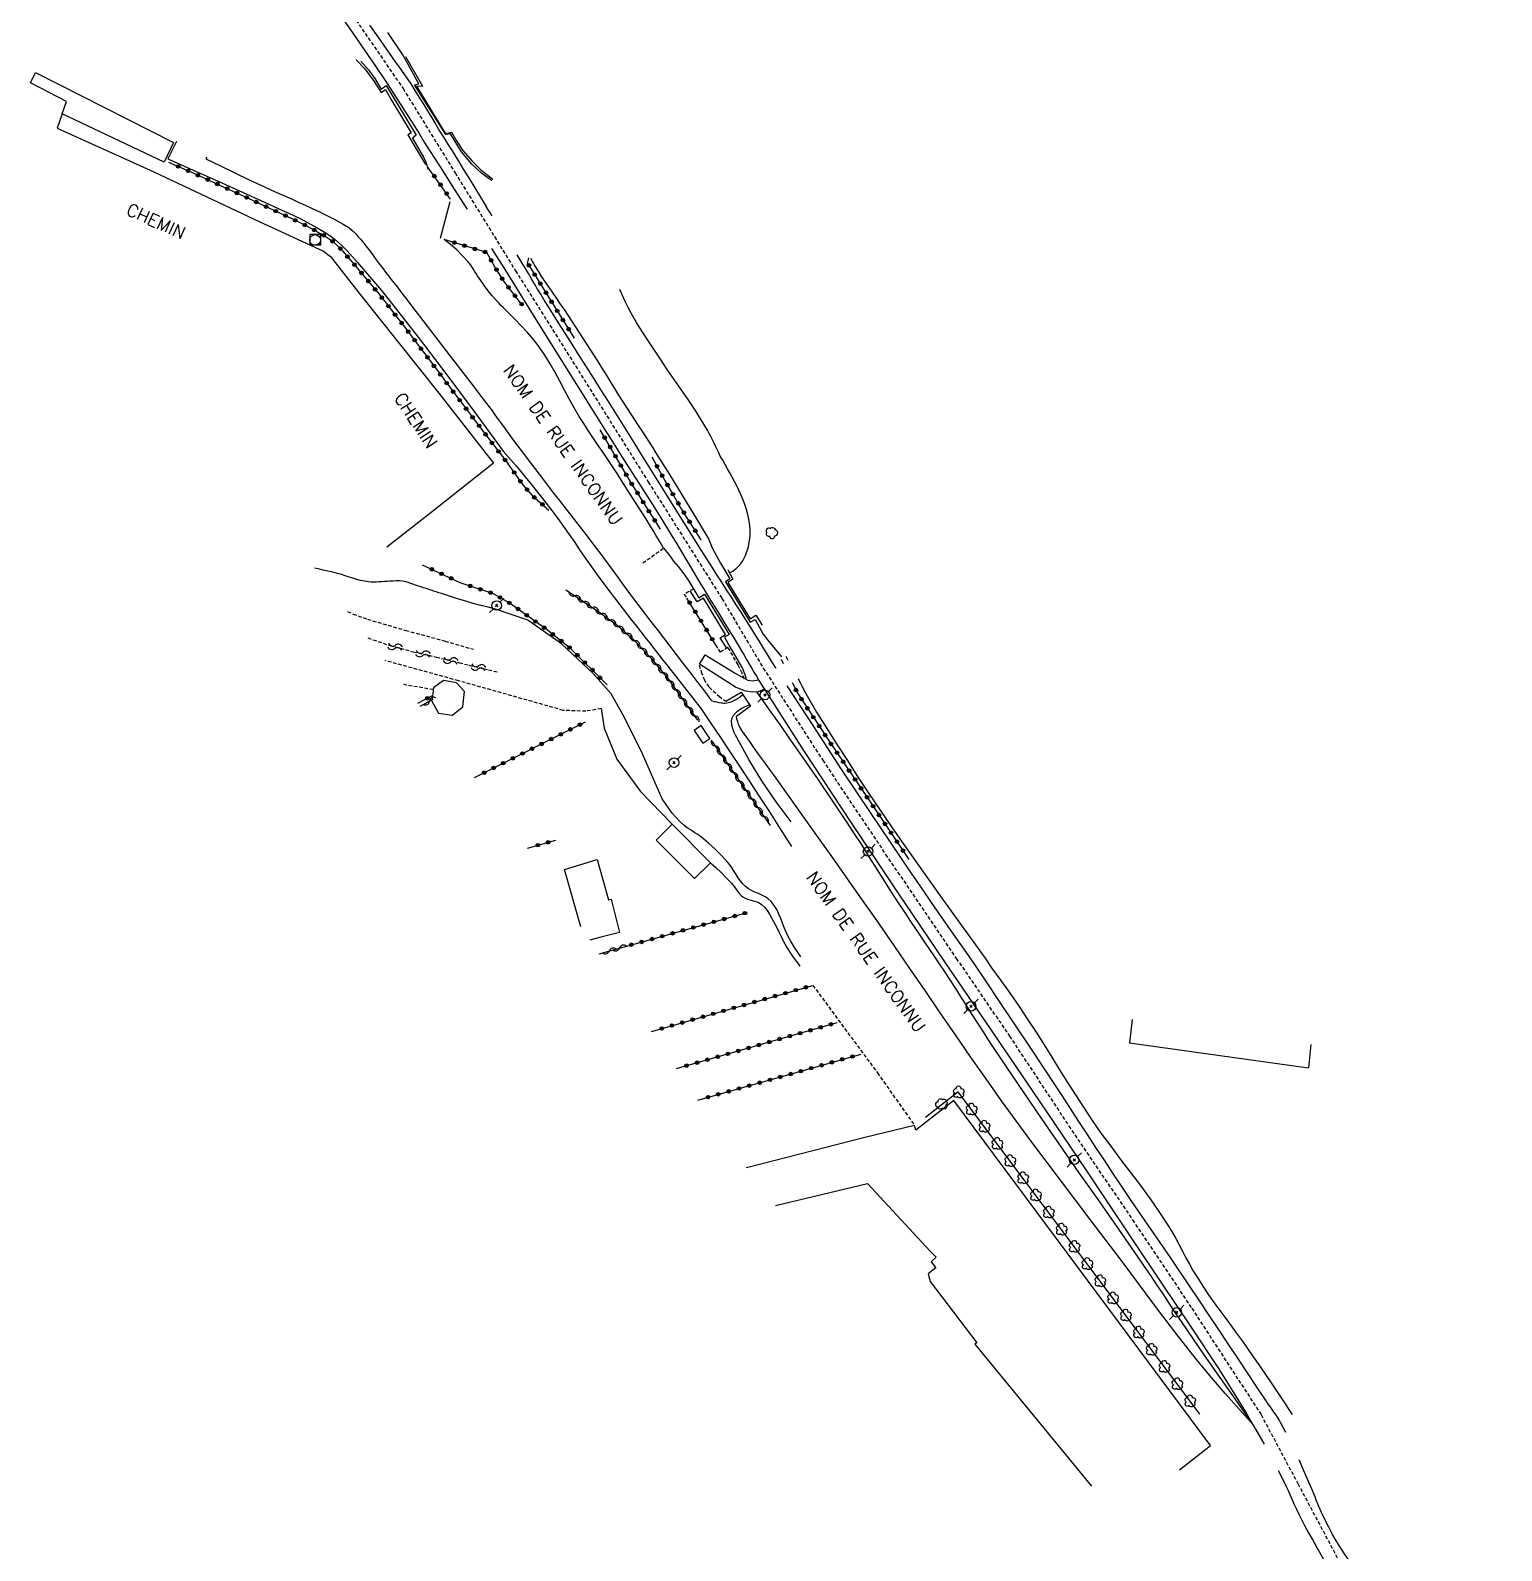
# Model space of a CAD drawing. Header units: millimetres. Extents: x 183999 to 184718, y 129000 to 129978.
# Drawn here: x 184022.1 to 184227.9, y 129327.8 to 129540.5 of the extents above; entities that cross this region are included whole.
import ezdxf
from ezdxf.enums import TextEntityAlignment as Align

# ---------------------------------------------------------------- set-up
doc = ezdxf.new("R2010")
doc.units = ezdxf.units.MM
doc.linetypes.add('DASHED', pattern=[0.75, 0.5, -0.25])
doc.layers.get('0').update_dxf_attribs({"linetype": 'CONTINUOUS'})
for name, color, linetype in [('W0001', 6, 'DASHED'), ('W0008', 7, 'CONTINUOUS'), ('W0010', 4, 'CONTINUOUS'), ('W0017', 7, 'CONTINUOUS'), ('W0071', 7, 'CONTINUOUS'), ('W0101', 7, 'CONTINUOUS'), ('W0104', 1, 'CONTINUOUS'), ('W0105', 7, 'CONTINUOUS'), ('W0112', 1, 'DASHED'), ('W0120', 7, 'CONTINUOUS'), ('W0211', 2, 'CONTINUOUS'), ('W0214', 2, 'CONTINUOUS'), ('W0300', 7, 'CONTINUOUS'), ('W0302', 3, 'CONTINUOUS'), ('W0310', 3, 'CONTINUOUS'), ('W0322', 7, 'CONTINUOUS'), ('W0323', 7, 'CONTINUOUS'), ('W0333', 7, 'CONTINUOUS'), ('W0420', 7, 'CONTINUOUS'), ('W0473', 7, 'CONTINUOUS'), ('W0501', 5, 'DASHED'), ('W0989', 7, 'CONTINUOUS')]:
    doc.layers.add(name, color=color, linetype=linetype)
doc.styles.get("Standard").update_dxf_attribs({"font": 'romans.shx', "width": 0.85})

# ---------------------------------------------------------------- blocks, each defined once
blk = doc.blocks.new('T473')
for p, q in [((-0.166667, 0.166667), (0.166667, -0.166667)), ((-0.166667, -0.166667), (0.166667, 0.166667)), ((0.500001, 0.500001), (1.000002, 1.000002)), ((-1.000002, -1.000002), (-0.500001, -0.500001))]:
    blk.add_line(p, q)
blk.add_ellipse((0, 0), major_axis=(0.471405, 0.471405), ratio=1, start_param=5.4977871438, end_param=11.780972451)
blk = doc.blocks.new('T300')
for p, q in [((-0.8, 0.51), (-0.86, 0.34)), ((-0.86, 0.34), (-0.86, 0.17)), ((-0.86, 0.17), (-0.74, 0.06)), ((-0.69, 0.63), (-0.8, 0.51)), ((-0.8, -0.06), (-0.74, 0.06)), ((-0.74, 0.06), (-0.69, 0.11)), ((-0.57, 0.69), (-0.69, 0.63)), ((-0.46, 0.69), (-0.57, 0.69)), ((-0.29, 0.63), (-0.46, 0.69)), ((-0.29, 0.63), (-0.17, 0.74)), ((-0.23, 0.57), (-0.29, 0.63)), ((-0.17, 0.74), (-0.06, 0.8)), ((-0.06, 0.8), (0.06, 0.8)), ((0.06, 0.8), (0.23, 0.74)), ((0.23, 0.74), (0.34, 0.63)), ((0.34, 0.63), (0.4, 0.51)), ((0.46, 0.46), (0.34, 0.46)), ((0.4, 0.51), (0.4, 0.46)), ((0.57, 0.4), (0.46, 0.46)), ((0.57, 0.4), (0.69, 0.29)), ((0.69, 0.29), (0.74, 0.17)), ((0.74, 0.06), (0.69, -0.17)), ((0.74, 0.17), (0.74, 0.06)), ((-0.8, -0.17), (-0.8, -0.06)), ((-0.8, -0.23), (-0.8, -0.17)), ((-0.74, -0.34), (-0.8, -0.23)), ((-0.69, -0.4), (-0.74, -0.34)), ((-0.51, -0.46), (-0.69, -0.4)), ((-0.4, -0.46), (-0.51, -0.46)), ((-0.4, -0.46), (-0.34, -0.46)), ((-0.34, -0.46), (-0.34, -0.4)), ((-0.34, -0.51), (-0.34, -0.46)), ((-0.29, -0.63), (-0.34, -0.51)), ((-0.17, -0.74), (-0.29, -0.63)), ((-0.06, -0.8), (-0.17, -0.74)), ((0.06, -0.8), (-0.06, -0.8)), ((0.17, -0.74), (0.06, -0.8)), ((0.23, -0.69), (0.17, -0.74)), ((0.29, -0.46), (0.23, -0.46)), ((0.29, -0.63), (0.23, -0.69)), ((0.46, -0.4), (0.29, -0.46)), ((0.34, -0.51), (0.29, -0.63)), ((0.34, -0.51), (0.34, -0.46)), ((0.57, -0.34), (0.46, -0.4)), ((0.63, -0.29), (0.57, -0.34)), ((0.69, -0.17), (0.63, -0.29))]:
    blk.add_line(p, q)
blk = doc.blocks.new('T420')
for p, q in [((0.75, 0.75), (-0.75, 0.75)), ((-0.75, 0.75), (-0.75, -0.75)), ((0.75, 0.75), (0.75, -0.75)), ((0.75, -0.75), (-0.75, -0.75))]:
    blk.add_line(p, q)
blk.add_ellipse((0, 0), major_axis=(-0.53, 0.53), ratio=1, start_param=3.926991, end_param=10.210176)
blk = doc.blocks.new('t323o')
at = {"color": 0, "linetype": 'Continuous'}
for radius in [0.25, 0.15]:
    blk.add_circle((0, 0), radius, dxfattribs=at)
blk = doc.blocks.new('t322o')
at = {"color": 0, "linetype": 'Continuous'}
for radius in [0.25, 0.15]:
    blk.add_circle((0, 0), radius, dxfattribs=at)
blk = doc.blocks.new('t310o')
at = {"color": 0, "linetype": 'Continuous'}
for centre, start, end in [((-0.5, 0.38), 216.8699, 323.1304), ((0.5, -0.37), 36.8699, 143.1303)]:
    blk.add_arc(centre, 0.625, start, end, dxfattribs=at)
blk = doc.blocks.new('t302o')
for p, q in [((-0.8, 0.51), (-0.86, 0.34)), ((-0.86, 0.34), (-0.86, 0.17)), ((-0.86, 0.17), (-0.74, 0.06)), ((-0.69, 0.63), (-0.8, 0.51)), ((-0.8, -0.06), (-0.74, 0.06)), ((-0.74, 0.06), (-0.69, 0.11)), ((-0.57, 0.69), (-0.69, 0.63)), ((-0.46, 0.69), (-0.57, 0.69)), ((-0.29, 0.63), (-0.46, 0.69)), ((-0.29, 0.63), (-0.17, 0.74)), ((-0.23, 0.57), (-0.29, 0.63)), ((-0.17, 0.74), (-0.06, 0.8)), ((-0.06, 0.8), (0.06, 0.8)), ((0.06, 0.8), (0.23, 0.74)), ((0.23, 0.74), (0.34, 0.63)), ((0.34, 0.63), (0.4, 0.51)), ((0.46, 0.46), (0.34, 0.46)), ((0.4, 0.51), (0.4, 0.46)), ((0.57, 0.4), (0.46, 0.46)), ((0.57, 0.4), (0.69, 0.29)), ((0.69, 0.29), (0.74, 0.17)), ((0.74, 0.06), (0.69, -0.17)), ((0.74, 0.17), (0.74, 0.06)), ((-0.8, -0.17), (-0.8, -0.06)), ((-0.8, -0.23), (-0.8, -0.17)), ((-0.74, -0.34), (-0.8, -0.23)), ((-0.69, -0.4), (-0.74, -0.34)), ((-0.51, -0.46), (-0.69, -0.4)), ((-0.4, -0.46), (-0.51, -0.46)), ((-0.4, -0.46), (-0.34, -0.46)), ((-0.34, -0.46), (-0.34, -0.4)), ((-0.34, -0.51), (-0.34, -0.46)), ((-0.29, -0.63), (-0.34, -0.51)), ((-0.17, -0.74), (-0.29, -0.63)), ((-0.06, -0.8), (-0.17, -0.74)), ((0.06, -0.8), (-0.06, -0.8)), ((0.17, -0.74), (0.06, -0.8)), ((0.23, -0.69), (0.17, -0.74)), ((0.29, -0.46), (0.23, -0.46)), ((0.29, -0.63), (0.23, -0.69)), ((0.46, -0.4), (0.29, -0.46)), ((0.34, -0.51), (0.29, -0.63)), ((0.34, -0.51), (0.34, -0.46)), ((0.57, -0.34), (0.46, -0.4)), ((0.63, -0.29), (0.57, -0.34)), ((0.69, -0.17), (0.63, -0.29))]:
    blk.add_line(p, q)
blk = doc.blocks.new('t500o')
at = {"color": 0, "linetype": 'Continuous'}
for centre, start, end in [((-0.5, 0.625), 216.8699, 323.1301), ((0.5, -0.125), 36.8699, 143.1301), ((0.5, -0.625), 36.8699, 143.1301), ((-0.5, 0.125), 216.8699, 323.1301)]:
    blk.add_arc(centre, 0.625, start, end, dxfattribs=at)

msp = doc.modelspace()

# ---------------------------------------------------------------- linework, layer by layer
at = {"layer": 'W0001'}
msp.add_lwpolyline([(184067.66, 129541.88), (184074.23, 129532.33), (184081.5, 129520.55), (184089.95, 129506.85), (184098.35, 129493.52), (184108.53, 129477.29), (184118.83, 129460.98), (184124.61, 129451.25), (184132.93, 129438.35), (184141.72, 129425.19), (184151.61, 129410.64), (184159.04, 129399.78), (184167.36, 129387.19), (184176.26, 129374.05), (184184.55, 129361.69), (184194.24, 129346.81), (184199.38, 129337.16), (184206.41, 129323.95)], dxfattribs=at)
at = {"layer": 'W0008'}
for points in [[(184065.42, 129542.58), (184067.1, 129540.22), (184068.75, 129537.84), (184070.39, 129535.45), (184072, 129533.04), (184072.76, 129531.88), (184073.51, 129530.72), (184074.25, 129529.55), (184074.99, 129528.37), (184075.72, 129527.2), (184076.46, 129526.02), (184077.19, 129524.85), (184077.93, 129523.68), (184079.5, 129521.22), (184081.06, 129518.76), (184082.62, 129516.3), (184083.17, 129515.44)], [(184069.55, 129541.22), (184070.69, 129539.56), (184071.84, 129537.9), (184072.27, 129537.29), (184072.71, 129536.68), (184073.14, 129536.07), (184073.58, 129535.46), (184074.01, 129534.84), (184074.44, 129534.23), (184074.87, 129533.61), (184075.29, 129532.99), (184075.89, 129532.05), (184076.49, 129531.1), (184077.08, 129530.15), (184077.66, 129529.2), (184078.24, 129528.25), (184078.81, 129527.29), (184079.39, 129526.34), (184079.98, 129525.38), (184080.31, 129524.85), (184080.64, 129524.31), (184080.98, 129523.77), (184081.31, 129523.23), (184081.65, 129522.69), (184081.98, 129522.15), (184082.31, 129521.61), (184082.64, 129521.07), (184083.45, 129519.75), (184084.25, 129518.44), (184085.05, 129517.13), (184085.85, 129515.81)], [(184086.68, 129514.54), (184085.85, 129515.81)], [(184086.61, 129509.95), (184088.3, 129507.23), (184092.42, 129500.63), (184096.54, 129494.03), (184100.67, 129487.43), (184102.07, 129485.21), (184103.48, 129482.99), (184104.88, 129480.77), (184106.29, 129478.56), (184107.7, 129476.34), (184109.1, 129474.12), (184110.49, 129471.89), (184111.87, 129469.66), (184112.36, 129468.86), (184112.84, 129468.07), (184113.32, 129467.27), (184113.8, 129466.47), (184114.28, 129465.67), (184114.75, 129464.87), (184115.23, 129464.07), (184115.71, 129463.27), (184116.4, 129462.14), (184117.09, 129461.01), (184117.78, 129459.89), (184118.47, 129458.76), (184119.16, 129457.63), (184119.85, 129456.5), (184120.54, 129455.37), (184121.22, 129454.24), (184121.57, 129453.65), (184121.92, 129453.06), (184122.26, 129452.47), (184122.6, 129451.88), (184122.95, 129451.28), (184123.3, 129450.69), (184123.65, 129450.11), (184124.01, 129449.52), (184130.35, 129439.59), (184136.8, 129429.73), (184143.35, 129419.93), (184149.95, 129410.17), (184156.58, 129400.44), (184163.21, 129390.7), (184169.8, 129380.93), (184176.34, 129371.13), (184180.33, 129365.19), (184184.34, 129359.25), (184188.28, 129353.27), (184192.07, 129347.19), (184193.47, 129344.8), (184194.65, 129342.7)], [(184126.39, 129451.25), (184126.37, 129451.28), (184125.78, 129452.23), (184125.2, 129453.17), (184124.61, 129454.12), (184124.03, 129455.06), (184123.44, 129456.01), (184122.85, 129456.95), (184122.18, 129458), (184121.5, 129459.06), (184120.83, 129460.11), (184120.15, 129461.16), (184119.47, 129462.21), (184118.79, 129463.26), (184118.12, 129464.31), (184117.45, 129465.37), (184115.88, 129467.84), (184114.32, 129470.33), (184112.77, 129472.82), (184111.21, 129475.3), (184110.04, 129477.18), (184108.88, 129479.05), (184107.71, 129480.92), (184106.54, 129482.8), (184105.38, 129484.67), (184104.21, 129486.54), (184103.04, 129488.41), (184101.86, 129490.29), (184100.87, 129491.86), (184099.88, 129493.42), (184098.88, 129494.99), (184097.88, 129496.55), (184096.89, 129498.12), (184095.89, 129499.69), (184094.91, 129501.26), (184093.93, 129502.84), (184093.49, 129503.55), (184093.05, 129504.27), (184092.62, 129505), (184092.19, 129505.72), (184091.76, 129506.44), (184091.33, 129507.17), (184090.89, 129507.89), (184090.45, 129508.6), (184090.17, 129509.05)], [(184197.71, 129344.33), (184196.97, 129345.73), (184196.75, 129346.1), (184196.52, 129346.47), (184196.28, 129346.83), (184196.04, 129347.18), (184195.79, 129347.53), (184195.54, 129347.89), (184195.29, 129348.24), (184195.05, 129348.6), (184193.7, 129350.63), (184192.34, 129352.66), (184190.99, 129354.69), (184189.64, 129356.73), (184188.29, 129358.76), (184186.93, 129360.79), (184185.58, 129362.82), (184184.22, 129364.85), (184182.88, 129366.82), (184181.55, 129368.79), (184180.21, 129370.75), (184178.86, 129372.71), (184177.52, 129374.68), (184176.18, 129376.64), (184174.85, 129378.61), (184173.52, 129380.59), (184172.33, 129382.39), (184171.14, 129384.2), (184169.95, 129386.01), (184168.77, 129387.82), (184167.59, 129389.64), (184166.41, 129391.45), (184165.22, 129393.26), (184164.03, 129395.06), (184161.94, 129398.21), (184159.85, 129401.35), (184157.76, 129404.49), (184155.64, 129407.62), (184154.18, 129409.77), (184152.7, 129411.91), (184151.22, 129414.05), (184149.73, 129416.19), (184148.25, 129418.33), (184146.77, 129420.47), (184145.29, 129422.62), (184143.83, 129424.77), (184139.71, 129430.9), (184135.62, 129437.04), (184131.57, 129443.21), (184127.96, 129448.78)], [(184196.62, 129338.98), (184197.4, 129337.47), (184197.71, 129336.84), (184198.01, 129336.19), (184198.31, 129335.55), (184198.6, 129334.9), (184198.88, 129334.25), (184199.18, 129333.6), (184199.48, 129332.96), (184199.79, 129332.32), (184200.33, 129331.29), (184200.89, 129330.26), (184201.46, 129329.24), (184202.04, 129328.22), (184202.97, 129326.6), (184203.92, 129324.98), (184204.88, 129323.36), (184205.85, 129321.76)], [(184204.82, 129329.03), (184204.25, 129330.03), (184203.71, 129331.05), (184203.19, 129332.07), (184202.7, 129333.11), (184202.5, 129333.54), (184202.32, 129333.98), (184202.14, 129334.42), (184201.96, 129334.86), (184201.79, 129335.31), (184201.62, 129335.75), (184201.44, 129336.19), (184201.25, 129336.63), (184200.24, 129338.93), (184199.55, 129340.5)], [(184227.88, 129296.17), (184225.51, 129299.58), (184223.22, 129302.84), (184220.91, 129306.08), (184218.59, 129309.32), (184216.27, 129312.56), (184213.95, 129315.8), (184211.64, 129319.05), (184209.35, 129322.3), (184208.19, 129323.97), (184207.05, 129325.65), (184205.93, 129327.34), (184204.82, 129329.03)]]:
    msp.add_lwpolyline(points, dxfattribs=at)
at = {"layer": 'W0010'}
for points in [[(184086.65, 129519.43), (184085.2, 129520.49), (184083.86, 129521.75), (184082.41, 129523.46), (184080.87, 129526), (184080.23, 129525.89), (184075.82, 129532.84), (184076.43, 129532.99), (184074.2, 129537.06), (184072.1, 129540.18)], [(184068.34, 129536.17), (184069.41, 129534.95), (184070.26, 129533.73), (184071.14, 129532.25), (184071.86, 129532.75), (184076.04, 129525.79), (184075.54, 129525.41), (184077.08, 129522.75), (184077.42, 129522.03), (184077.73, 129521)], [(184091.64, 129507.91), (184091.82, 129508.63)], [(184116.93, 129469.34), (184117.46, 129468.08), (184118.61, 129465.94), (184119.95, 129463.72), (184119.33, 129463.34), (184122.77, 129457.68), (184123.46, 129458.07), (184124.6, 129456), (184125.37, 129454.97), (184127.16, 129452.83)], [(184110.66, 129468.01), (184111.39, 129467.13), (184112.04, 129466.21), (184112.69, 129465.48), (184113.49, 129464.45), (184114.21, 129463.42), (184115.59, 129461.09), (184116.39, 129461.58), (184119.83, 129455.96), (184119.18, 129455.58), (184119.94, 129454.21), (184120.78, 129452.76), (184121.7, 129451.19), (184122.23, 129449.85)]]:
    msp.add_lwpolyline(points, dxfattribs=at)
at = {"layer": 'W0017'}
msp.add_lwpolyline([(184026.55, 129528.77), (184025.85, 129526.77), (184039.35, 129520.66), (184054.21, 129513.67), (184063.08, 129509.57), (184064.08, 129508.83), (184068.23, 129503.53), (184079.21, 129489.73), (184086.88, 129479.91), (184077.94, 129472.82), (184071.94, 129468.19)], dxfattribs=at)
at = {"layer": 'W0071'}
for points in [[(184042.54, 129524.91), (184041.34, 129522.48)], [(184041.34, 129522.48), (184044.85, 129520.93), (184048.36, 129519.37), (184051.86, 129517.78), (184055.35, 129516.18), (184056.85, 129515.5), (184058.35, 129514.83), (184059.84, 129514.13), (184061.3, 129513.37), (184062.21, 129512.86), (184063.11, 129512.33), (184063.98, 129511.75), (184064.82, 129511.13), (184065.63, 129510.4), (184066.4, 129509.62), (184067.13, 129508.81), (184067.85, 129508), (184068.99, 129506.71), (184070.1, 129505.4), (184071.19, 129504.08), (184072.27, 129502.74), (184076.35, 129497.54), (184080.37, 129492.28), (184084.33, 129486.97), (184088.21, 129481.62)], [(184046.78, 129522.72), (184046.66, 129522.51)], [(184046.66, 129522.51), (184048.67, 129521.52), (184050.7, 129520.55), (184052.72, 129519.58), (184054.75, 129518.62), (184055.71, 129518.18), (184056.67, 129517.74), (184057.64, 129517.31), (184058.6, 129516.88), (184059.57, 129516.44), (184060.53, 129516.01), (184061.49, 129515.56), (184062.44, 129515.11), (184063.2, 129514.75), (184063.95, 129514.39), (184064.7, 129514.01), (184065.44, 129513.61), (184065.84, 129513.37), (184066.24, 129513.13), (184066.62, 129512.87), (184066.99, 129512.58), (184067.33, 129512.27), (184067.65, 129511.94), (184067.95, 129511.6), (184068.25, 129511.26), (184068.72, 129510.7), (184069.17, 129510.13), (184069.61, 129509.56), (184070.04, 129508.98), (184070.47, 129508.39), (184070.9, 129507.81), (184071.34, 129507.23), (184071.77, 129506.66), (184072.18, 129506.14), (184072.58, 129505.62), (184072.98, 129505.1), (184073.39, 129504.58), (184073.79, 129504.06), (184074.2, 129503.54), (184074.6, 129503.02), (184075, 129502.5), (184076.54, 129500.49), (184078.08, 129498.49), (184079.62, 129496.48), (184081.16, 129494.48), (184082.59, 129492.61), (184084.01, 129490.74), (184085.44, 129488.87), (184086.87, 129487.01)], [(184117.43, 129446.68), (184116.42, 129448.01), (184115.4, 129449.34), (184114.39, 129450.67), (184113.38, 129451.99), (184112.49, 129453.16), (184111.59, 129454.32), (184110.7, 129455.49), (184109.8, 129456.65), (184108.9, 129457.81), (184108.01, 129458.98), (184107.12, 129460.15), (184106.24, 129461.32), (184105.58, 129462.21), (184104.92, 129463.1), (184104.26, 129464), (184103.61, 129464.89), (184102.95, 129465.79), (184102.3, 129466.69), (184101.64, 129467.58), (184100.97, 129468.47), (184100.17, 129469.52), (184099.36, 129470.57), (184098.55, 129471.61), (184097.73, 129472.66), (184096.91, 129473.7), (184096.1, 129474.74), (184095.28, 129475.79), (184094.48, 129476.84), (184093.29, 129478.4), (184092.1, 129479.96), (184090.92, 129481.53), (184089.74, 129483.1), (184089.02, 129484.08), (184088.3, 129485.05), (184087.58, 129486.03), (184086.87, 129487.01)], [(184088.21, 129481.62), (184089.98, 129479.58), (184091.71, 129477.51), (184093.4, 129475.41), (184095.05, 129473.28), (184095.87, 129472.18), (184096.67, 129471.07), (184097.46, 129469.94), (184098.24, 129468.81), (184099.01, 129467.67), (184099.79, 129466.54), (184100.58, 129465.42), (184101.39, 129464.3), (184102.58, 129462.69), (184103.79, 129461.09), (184105.01, 129459.5), (184106.24, 129457.92), (184106.86, 129457.12), (184107.48, 129456.32), (184108.11, 129455.52), (184108.73, 129454.72), (184109.36, 129453.93), (184109.99, 129453.13), (184110.62, 129452.33), (184111.24, 129451.54), (184112.41, 129450.04), (184113.57, 129448.54), (184114.74, 129447.04), (184115.9, 129445.54)], [(184117.43, 129446.68), (184117.75, 129446.6), (184118.07, 129446.52), (184118.4, 129446.46), (184118.73, 129446.41), (184118.91, 129446.39), (184119.1, 129446.36), (184119.3, 129446.35), (184119.49, 129446.37), (184120.11, 129446.55), (184120.69, 129446.81), (184121.24, 129447.15), (184121.74, 129447.55)], [(184115.9, 129445.54), (184117.21, 129443.61), (184118.51, 129441.68), (184119.8, 129439.75), (184121.09, 129437.82), (184122.55, 129435.6), (184124.01, 129433.37), (184125.46, 129431.14), (184126.89, 129428.91), (184127.31, 129428.26), (184127.72, 129427.61), (184128.13, 129426.96), (184128.54, 129426.31)], [(184128.5, 129429.75), (184126.4, 129432.56), (184124.43, 129435.46), (184122.6, 129438.45), (184120.9, 129441.52), (184120.72, 129441.88), (184120.55, 129442.25), (184120.41, 129442.62), (184120.29, 129443.01), (184120.23, 129443.23), (184120.19, 129443.46), (184120.16, 129443.69), (184120.18, 129443.93), (184120.2, 129444.04), (184120.23, 129444.16), (184120.26, 129444.27), (184120.31, 129444.38), (184120.36, 129444.48), (184120.42, 129444.58), (184120.49, 129444.68), (184120.56, 129444.77), (184121.01, 129445.22), (184121.52, 129445.59), (184122.09, 129445.89), (184122.69, 129446.1)]]:
    msp.add_lwpolyline(points, dxfattribs=at)
at = {"layer": 'W0101'}
for points in [[(184176.19, 129402.11), (184175.83, 129398.82), (184200.89, 129395.33)], [(184201.22, 129398.58), (184201.22, 129398.58), (184200.89, 129395.33), (184200.89, 129395.33)]]:
    msp.add_lwpolyline(points, dxfattribs=at)
at = {"layer": 'W0104'}
for points in [[(184081.72, 129449.21), (184079.88, 129449.5), (184078.48, 129448.5), (184078.26, 129446.61), (184079.17, 129444.97), (184081.09, 129444.65), (184082.57, 129445.83), (184082.82, 129448)], [(184109.64, 129427.2), (184114.98, 129421.81), (184117.21, 129424.01), (184111.86, 129429.4)]]:
    msp.add_lwpolyline(points, close=True, dxfattribs=at)
for points in [[(184099.07, 129415.07), (184096.8, 129423.07), (184101.38, 129424.49), (184102.98, 129418.83), (184103.33, 129418.91), (184104.51, 129414.28), (184101.91, 129413.6), (184100.35, 129413.17)], [(184182.84, 129339.08), (184187.18, 129342.51), (184151.25, 129390.74), (184145.94, 129386.62), (184145.78, 129387.26), (184138.8, 129385.6), (184122.47, 129381.41), (184122.2, 129381.35)], [(184126.33, 129376.09), (184139.2, 129379.15), (184147.97, 129369.66), (184148.81, 129368.82), (184148.08, 129368.21), (184148.73, 129367.33), (184147.66, 129366.53), (184147.96, 129365.42), (184154.49, 129356.86), (184154.22, 129356.67), (184170.52, 129336.8)]]:
    msp.add_lwpolyline(points, dxfattribs=at)
at = {"layer": 'W0105'}
msp.add_lwpolyline([(184124.8, 129448.3), (184123.88, 129447.92), (184123.04, 129447.88), (184121.97, 129448.07), (184120.71, 129448.6), (184115.67, 129451.82), (184116.47, 129453.12), (184120.67, 129450.55), (184121.86, 129449.9), (184122.43, 129449.56), (184123.16, 129449.45), (184123.96, 129449.61)], dxfattribs=at)
msp.add_lwpolyline([(184114.94, 129442.54), (184116.16, 129440.74), (184117.13, 129441.41), (184115.91, 129443.2)], close=True, dxfattribs=at)
at = {"layer": 'W0112'}
for points in [[(184107.76, 129465.98), (184110.66, 129468.01)], [(184114.85, 129462.34), (184113.55, 129461.57), (184113.93, 129461.04)], [(184066.47, 129459.19), (184067.23, 129458.82), (184069.25, 129458.09), (184074.59, 129456.53), (184080.1, 129455.04), (184084.09, 129453.88)], [(184119.67, 129454.14), (184118.64, 129453.49), (184118.26, 129454.03)], [(184121.96, 129449.7), (184121.66, 129450.54), (184121.09, 129451.72), (184119.64, 129454.21)], [(184096.64, 129445.34), (184081.99, 129449.48), (184071.73, 129452.3)], [(184115.63, 129451.67), (184115.93, 129450.71), (184116.32, 129449.68), (184117.04, 129448.57), (184118.42, 129447.31), (184119.37, 129446.64)], [(184078.45, 129448.24), (184074.29, 129448.94)], [(184101.94, 129445.6), (184099.8, 129445.22), (184096.64, 129445.34)], [(184131.54, 129406.87), (184140.58, 129394.62)], [(184140.58, 129394.62), (184145.78, 129387.26)]]:
    msp.add_lwpolyline(points, dxfattribs=at)
at = {"layer": 'W0120'}
for points in [[(184076.97, 129532.62), (184074.63, 129536.78)], [(184067.65, 129536.35), (184068.87, 129535.1), (184070.17, 129533.33), (184071.14, 129531.79), (184071.77, 129532.2), (184072.66, 129530.61), (184075.37, 129526.15), (184074.89, 129525.86), (184077.38, 129521.69)], [(184076.97, 129532.62), (184076.12, 129532.65), (184080.17, 129525.99), (184080.98, 129526.21), (184081.72, 129525), (184082.58, 129523.67), (184083.91, 129522.16), (184085.1, 129520.95), (184086.76, 129519.66)], [(184079.48, 129511.38), (184080.83, 129516.55)], [(184119.64, 129464.98), (184120.33, 129463.68), (184119.64, 129463.23), (184122.77, 129458.14), (184123.57, 129458.64), (184124.45, 129457.26)], [(184119.45, 129454.09), (184118.57, 129455.47), (184119.33, 129455.97), (184116.24, 129461.05), (184115.36, 129460.51), (184114.4, 129462.08)], [(184119.37, 129446.64), (184121.51, 129447.9), (184122.8, 129445.92), (184120.86, 129444.46)]]:
    msp.add_lwpolyline(points, dxfattribs=at)
at = {"layer": 'W0211'}
for points in [[(184110.66, 129468.01), (184110.31, 129468.63), (184109.95, 129469.25), (184109.58, 129469.87), (184109.21, 129470.49), (184107.95, 129472.54), (184106.66, 129474.58), (184105.36, 129476.61), (184104.06, 129478.63), (184103.41, 129479.61), (184102.76, 129480.59), (184102.1, 129481.56), (184101.44, 129482.53), (184100.78, 129483.51), (184100.13, 129484.48), (184099.49, 129485.47), (184098.86, 129486.46), (184098.15, 129487.67), (184097.46, 129488.9), (184096.8, 129490.14), (184096.15, 129491.38), (184095.48, 129492.62), (184094.78, 129493.84), (184094.04, 129495.04), (184093.25, 129496.21), (184092.46, 129497.23), (184091.61, 129498.2), (184090.73, 129499.13), (184089.85, 129500.07), (184089.54, 129500.4), (184089.22, 129500.72), (184088.89, 129501.04), (184088.57, 129501.36), (184088.24, 129501.68), (184087.92, 129502), (184087.6, 129502.33), (184087.3, 129502.67), (184086.71, 129503.35), (184086.15, 129504.04), (184085.61, 129504.74), (184085.08, 129505.46), (184084.85, 129505.78), (184084.64, 129506.12), (184084.43, 129506.45), (184084.23, 129506.79), (184084.02, 129507.13), (184083.8, 129507.46), (184083.57, 129507.79), (184083.32, 129508.1), (184082.55, 129508.95), (184081.74, 129509.76), (184080.87, 129510.51), (184079.96, 129511.22)], [(184092.08, 129508.62), (184092.21, 129508.36), (184092.34, 129508.1), (184092.47, 129507.84), (184092.62, 129507.59), (184093.1, 129506.79), (184093.6, 129506.01), (184094.12, 129505.23), (184094.64, 129504.46), (184095.17, 129503.7), (184095.7, 129502.94), (184096.22, 129502.17), (184096.74, 129501.4), (184097.78, 129499.82), (184098.82, 129498.25), (184099.85, 129496.67), (184100.87, 129495.09), (184101.46, 129494.15), (184102.05, 129493.21), (184102.63, 129492.27), (184103.21, 129491.33), (184103.8, 129490.38), (184104.38, 129489.44), (184104.97, 129488.5), (184105.56, 129487.56), (184106.07, 129486.77), (184106.58, 129485.99), (184107.09, 129485.21), (184107.61, 129484.43), (184108.12, 129483.65), (184108.64, 129482.87), (184109.15, 129482.08), (184109.65, 129481.29), (184111.5, 129478.33), (184113.33, 129475.34), (184115.14, 129472.35), (184116.93, 129469.34)], [(184087.16, 129459.5), (184086.12, 129459.76), (184085.09, 129460.02), (184084.05, 129460.3), (184083.02, 129460.6), (184082.16, 129460.86), (184081.3, 129461.13), (184080.44, 129461.41), (184079.58, 129461.69), (184079.23, 129461.8), (184078.87, 129461.92), (184078.52, 129462.03), (184078.16, 129462.15), (184077.81, 129462.26), (184077.45, 129462.38), (184077.09, 129462.49), (184076.74, 129462.6), (184076.1, 129462.82), (184075.46, 129463.05), (184074.81, 129463.26), (184074.15, 129463.41), (184073.71, 129463.44), (184073.26, 129463.44), (184072.82, 129463.42), (184072.38, 129463.4), (184072, 129463.39), (184071.63, 129463.36), (184071.26, 129463.33), (184070.89, 129463.31), (184070.51, 129463.28), (184070.14, 129463.27), (184069.76, 129463.28), (184069.39, 129463.31), (184068.83, 129463.4), (184068.28, 129463.52), (184067.74, 129463.66), (184067.2, 129463.82), (184066.67, 129463.99), (184066.13, 129464.17), (184065.6, 129464.33), (184065.06, 129464.48), (184064.39, 129464.65), (184063.72, 129464.81), (184063.05, 129464.97), (184062.37, 129465.12), (184061.85, 129465.25)], [(184111.44, 129431.57), (184110.45, 129432.98), (184107.51, 129439.67), (184105.03, 129444.67), (184103.31, 129447.65), (184100.83, 129450.48), (184096.4, 129454.65), (184091.66, 129457.94), (184087.16, 129459.5)], [(184127.76, 129452.91), (184128.06, 129452.38)], [(184129.47, 129449.79), (184129.62, 129449.49), (184129.8, 129449.14), (184129.99, 129448.78), (184130.17, 129448.43), (184130.35, 129448.07), (184130.54, 129447.72), (184130.74, 129447.37), (184132.07, 129445.11), (184133.45, 129442.88), (184134.86, 129440.67), (184136.28, 129438.47), (184137.81, 129436.09), (184139.37, 129433.72), (184140.95, 129431.37), (184142.54, 129429.03), (184144.34, 129426.44), (184146.16, 129423.87), (184148, 129421.31), (184149.83, 129418.75), (184150.67, 129417.57), (184151.51, 129416.4), (184152.35, 129415.22), (184153.2, 129414.05), (184154.04, 129412.88), (184154.88, 129411.7), (184155.72, 129410.52), (184156.55, 129409.34), (184157.83, 129407.53), (184159.12, 129405.71), (184160.38, 129403.89), (184161.63, 129402.04), (184162.76, 129400.32), (184163.88, 129398.57), (184164.97, 129396.82), (184166.06, 129395.06), (184167.15, 129393.3), (184168.26, 129391.55), (184169.38, 129389.82), (184170.53, 129388.1), (184171.84, 129386.21), (184173.2, 129384.35), (184174.58, 129382.52), (184175.97, 129380.69), (184177.35, 129378.85), (184178.71, 129376.99), (184180.03, 129375.11), (184181.3, 129373.19), (184181.82, 129372.33), (184182.32, 129371.45), (184182.8, 129370.55), (184183.27, 129369.66), (184183.73, 129368.76), (184184.21, 129367.87), (184184.7, 129366.99), (184185.23, 129366.12), (184186.1, 129364.77), (184187, 129363.45), (184187.93, 129362.14), (184188.88, 129360.84), (184189.83, 129359.55), (184190.77, 129358.26), (184191.71, 129356.96), (184192.64, 129355.65), (184194.14, 129353.45), (184195.64, 129351.25), (184197.12, 129349.03), (184198.59, 129346.81)], [(184193.29, 129345.22), (184190.94, 129348.54), (184188.6, 129351.86), (184186.28, 129355.2), (184183.98, 129358.55), (184183.1, 129359.83), (184182.24, 129361.12), (184181.38, 129362.41), (184180.52, 129363.69), (184179.66, 129364.98), (184178.8, 129366.27), (184177.94, 129367.56), (184177.06, 129368.84), (184175.7, 129370.81), (184174.33, 129372.78), (184172.95, 129374.75), (184171.57, 129376.71), (184170.19, 129378.67), (184168.81, 129380.64), (184167.43, 129382.61), (184166.07, 129384.58), (184163.57, 129388.21), (184161.09, 129391.84), (184158.62, 129395.48), (184156.18, 129399.14), (184155.39, 129400.35), (184154.61, 129401.56), (184153.83, 129402.78), (184153.06, 129404), (184152.29, 129405.21), (184151.52, 129406.43), (184150.74, 129407.64), (184149.95, 129408.85), (184149.28, 129409.87), (184148.6, 129410.88), (184147.91, 129411.89), (184147.22, 129412.9), (184146.54, 129413.91), (184145.85, 129414.92), (184145.17, 129415.94), (184144.49, 129416.95), (184143.45, 129418.55), (184142.42, 129420.16), (184141.39, 129421.76), (184140.37, 129423.38), (184139.35, 129424.99), (184138.33, 129426.6), (184137.29, 129428.2), (184136.24, 129429.79), (184134.25, 129432.78), (184132.23, 129435.74), (184130.19, 129438.69), (184128.15, 129441.64), (184127.05, 129443.22), (184125.95, 129444.78), (184124.84, 129446.35), (184123.72, 129447.91)], [(184129.86, 129410.85), (184129.39, 129411.55), (184128.95, 129412.26), (184128.51, 129412.98), (184128.1, 129413.71), (184127.8, 129414.32), (184127.54, 129414.95), (184127.3, 129415.58), (184127.07, 129416.21), (184126.8, 129416.85), (184126.5, 129417.47), (184126.13, 129418.06), (184125.7, 129418.6), (184125.3, 129418.96), (184124.86, 129419.25), (184124.39, 129419.49), (184123.92, 129419.7), (184123.44, 129419.91), (184122.97, 129420.13), (184122.52, 129420.39), (184122.11, 129420.71), (184121.74, 129421.08), (184121.41, 129421.49), (184121.11, 129421.92), (184120.83, 129422.36), (184120.56, 129422.8), (184120.28, 129423.24), (184119.99, 129423.67), (184119.66, 129424.07), (184118.79, 129425.01), (184117.88, 129425.91), (184116.94, 129426.77), (184115.96, 129427.59), (184115.66, 129427.81), (184115.36, 129428.02), (184115.04, 129428.22), (184114.73, 129428.42), (184114.41, 129428.61), (184114.1, 129428.82), (184113.8, 129429.03), (184113.51, 129429.27), (184112.94, 129429.81), (184112.39, 129430.38), (184111.88, 129430.98), (184111.41, 129431.6)]]:
    msp.add_lwpolyline(points, dxfattribs=at)
at = {"layer": 'W0214'}
for points in [[(184119.86, 129464.57), (184120.33, 129464.82), (184120.77, 129465.13), (184121.16, 129465.5), (184121.5, 129465.91), (184121.74, 129466.26), (184121.94, 129466.63), (184122.12, 129467.02), (184122.28, 129467.41), (184122.41, 129467.81), (184122.52, 129468.22), (184122.61, 129468.63), (184122.69, 129469.04), (184122.77, 129469.87), (184122.76, 129470.69), (184122.67, 129471.51), (184122.54, 129472.33), (184122.3, 129473.31), (184121.97, 129474.28), (184121.6, 129475.22), (184121.2, 129476.15), (184120.91, 129476.76), (184120.6, 129477.37), (184120.28, 129477.97), (184119.94, 129478.56), (184119.6, 129479.15), (184119.26, 129479.73), (184118.93, 129480.33), (184118.6, 129480.92), (184118.38, 129481.37), (184118.16, 129481.82), (184117.94, 129482.28), (184117.73, 129482.73), (184117.51, 129483.18), (184117.29, 129483.63), (184117.05, 129484.08), (184116.81, 129484.52), (184115.94, 129485.98), (184115.02, 129487.42), (184114.08, 129488.84), (184113.12, 129490.24), (184112.15, 129491.64), (184111.18, 129493.04), (184110.22, 129494.45), (184109.29, 129495.87), (184108.48, 129497.11), (184107.66, 129498.36), (184106.87, 129499.62), (184106.12, 129500.91), (184105.69, 129501.72), (184105.28, 129502.54), (184104.9, 129503.37), (184104.55, 129504.21)], [(184101.94, 129445.6), (184102.36, 129442.85), (184104.11, 129438.53), (184107.43, 129433.98), (184111.86, 129429.4)], [(184193.2, 129345.35), (184191.2, 129347.54), (184189.23, 129349.76), (184187.3, 129352.01), (184185.41, 129354.29), (184182.62, 129357.81), (184179.9, 129361.39), (184177.22, 129364.99), (184174.52, 129368.59), (184170.35, 129374.1), (184166.18, 129379.61), (184162.03, 129385.14), (184157.95, 129390.72), (184155.77, 129393.77), (184153.61, 129396.85), (184151.48, 129399.94), (184149.35, 129403.03), (184147.23, 129406.13), (184145.11, 129409.23), (184142.99, 129412.32), (184140.85, 129415.41), (184137.71, 129419.89), (184134.57, 129424.37), (184131.41, 129428.83), (184128.24, 129433.29), (184127.55, 129434.26), (184126.86, 129435.21), (184126.16, 129436.17), (184125.47, 129437.13), (184124.77, 129438.08), (184124.08, 129439.04), (184123.39, 129440.01), (184122.71, 129440.98), (184122.34, 129441.49), (184121.96, 129442), (184121.6, 129442.52), (184121.29, 129443.08), (184121.15, 129443.41), (184121.03, 129443.76), (184120.93, 129444.11), (184120.86, 129444.46)], [(184117.21, 129424.01), (184117.97, 129423.34), (184118.72, 129422.64), (184119.44, 129421.92), (184120.15, 129421.18), (184120.35, 129420.94), (184120.54, 129420.69), (184120.72, 129420.43), (184120.9, 129420.18), (184121.08, 129419.92), (184121.28, 129419.67), (184121.51, 129419.44), (184121.75, 129419.23), (184122.06, 129419.05), (184122.38, 129418.91), (184122.72, 129418.81), (184123.05, 129418.73), (184123.39, 129418.64), (184123.72, 129418.53), (184124.05, 129418.39), (184124.35, 129418.2), (184124.79, 129417.79), (184125.15, 129417.32), (184125.46, 129416.82), (184125.76, 129416.33), (184126.06, 129415.82), (184126.34, 129415.31), (184126.59, 129414.78), (184126.84, 129414.25), (184127.09, 129413.72), (184127.34, 129413.19), (184127.61, 129412.67), (184127.9, 129412.16), (184128.32, 129411.49), (184128.77, 129410.83), (184129.24, 129410.19), (184129.73, 129409.56)]]:
    msp.add_lwpolyline(points, dxfattribs=at)
at = {"layer": 'W0302'}
msp.add_lwpolyline([(184147.29, 129388.41), (184151.83, 129391.99), (184185.62, 129346.87)], dxfattribs=at)
at = {"layer": 'W0310'}
for points in [[(184096.99, 129462.19), (184101.3, 129459.36), (184104.17, 129457.26), (184106.42, 129455.31), (184108.71, 129452.86), (184111.31, 129449.76), (184115.43, 129443.99)], [(184076.6, 129445.91), (184078.43, 129446.9)], [(184117.42, 129441.05), (184125.59, 129429.24)], [(184101.64, 129411.26), (184104.7, 129412.14)]]:
    msp.add_lwpolyline(points, dxfattribs=at)
at = {"layer": 'W0322'}
msp.add_lwpolyline([(184080.88, 129516.87), (184077.71, 129521.31)], dxfattribs=at)
at = {"layer": 'W0323'}
for points in [[(184041.41, 129522.04), (184044.94, 129520.47), (184048.46, 129518.88), (184051.96, 129517.27), (184055.46, 129515.63), (184057.05, 129514.89), (184058.65, 129514.15), (184060.23, 129513.38), (184061.78, 129512.55), (184062.49, 129512.16), (184063.19, 129511.76), (184063.87, 129511.32), (184064.52, 129510.83), (184065.15, 129510.25), (184065.74, 129509.62), (184066.3, 129508.97), (184066.86, 129508.33), (184068.14, 129506.85), (184069.4, 129505.34), (184070.64, 129503.83), (184071.86, 129502.29), (184073.23, 129500.54), (184074.59, 129498.78), (184075.94, 129497), (184077.28, 129495.22), (184078.61, 129493.43), (184079.94, 129491.65), (184081.27, 129489.87), (184082.62, 129488.09), (184084.19, 129486.02), (184085.77, 129483.95), (184087.34, 129481.88), (184088.92, 129479.81)], [(184091, 129501.93), (184088.44, 129505.18), (184087.11, 129507.28), (184085.96, 129509.38), (184079.96, 129511.22)], [(184091.64, 129507.91), (184098.17, 129497.4)], [(184110.21, 129470.67), (184105.97, 129477.39), (184101.81, 129484.58)], [(184088.89, 129479.85), (184090.99, 129476.87), (184092.33, 129475.37), (184094.62, 129473.35)], [(184115.93, 129469.21), (184115.1, 129470.49), (184114.28, 129471.77), (184113.47, 129473.07), (184112.68, 129474.37), (184111.75, 129475.95), (184110.83, 129477.54), (184109.94, 129479.14), (184109.06, 129480.75)], [(184076.89, 129465.72), (184082.18, 129463.23)], [(184082.18, 129463.23), (184086.81, 129461.7), (184089.25, 129460.28), (184094.22, 129456.73), (184097.46, 129454.2), (184102.77, 129448.93)], [(184118.26, 129454.03), (184113.93, 129461.04)], [(184127.09, 129452.49), (184127.37, 129451.91)], [(184076.29, 129446.33), (184078.36, 129447.43)], [(184128.67, 129449.25), (184129.42, 129447.71), (184133.65, 129441.29), (184139.38, 129432.8), (184144.99, 129424.47)], [(184084.22, 129435.93), (184099.76, 129443.74)], [(184091.63, 129426.08), (184095.59, 129427.17)], [(184104.7, 129412.14), (184122.39, 129417.07)], [(184108.96, 129400.42), (184131.54, 129406.87)], [(184112.46, 129395.23), (184134.96, 129401.66)], [(184115.44, 129390.82), (184125.39, 129393.6), (184138.3, 129397.26)]]:
    msp.add_lwpolyline(points, dxfattribs=at)
at = {"layer": 'W0333'}
msp.add_lwpolyline([(184022.83, 129534.59), (184042.13, 129524.77), (184040.82, 129522.03), (184026.55, 129528.77), (184027.17, 129530.51), (184022.1, 129533.11)], close=True, dxfattribs=at)
at = {"layer": 'W0501'}
msp.add_lwpolyline([(184069.31, 129455.47), (184072.38, 129454.41), (184075.61, 129453.55), (184078.87, 129452.79), (184082.11, 129452.01), (184083.46, 129451.66), (184084.82, 129451.33), (184086.17, 129451.01), (184087.54, 129450.7)], dxfattribs=at)

# ---------------------------------------------------------------- block references
at = {"layer": 'W0300'}
msp.add_blockref('T300', (184125.85, 129470.14), dxfattribs=at)
at = {"layer": 'W0302'}
for p, rotation in [((184151.96, 129391.81), 306.8310686298507), ((184149.65, 129390.27), 38.19510735247351), ((184153.76, 129389.41), 306.8310686298507), ((184155.56, 129387), 306.8310686298507), ((184157.36, 129384.6), 306.8310686298507), ((184159.16, 129382.2), 306.8310686298507), ((184160.96, 129379.8), 306.8310686298507), ((184162.75, 129377.4), 306.8310686298507), ((184164.55, 129375), 306.8310686298507), ((184166.35, 129372.6), 306.8310686298507), ((184168.15, 129370.2), 306.8310686298507), ((184169.95, 129367.79), 306.8310686298507), ((184171.75, 129365.39), 306.8310686298507), ((184173.54, 129362.99), 306.8310686298507), ((184175.34, 129360.59), 306.8310686298507), ((184177.14, 129358.19), 306.8310686298507), ((184178.94, 129355.79), 306.8310686298507), ((184180.74, 129353.39), 306.8310686298507), ((184182.54, 129350.99), 306.8310686298507), ((184184.33, 129348.58), 306.8310686298507)]:
    msp.add_blockref('t302o', p, dxfattribs=dict(at, rotation=rotation))
at = {"layer": 'W0310'}
for p, rotation in [((184098.24, 129461.36), 326.7625255419699), ((184099.5, 129460.54), 326.7625255419699), ((184100.75, 129459.72), 326.7625255419699), ((184101.98, 129458.86), 323.7236192071288), ((184103.19, 129457.97), 323.7236192071288), ((184104.39, 129457.07), 319.1359781691118), ((184105.52, 129456.09), 319.1359781691118), ((184106.63, 129455.08), 313.1258859263885), ((184107.66, 129453.99), 313.1258859263885), ((184108.68, 129452.89), 313.1258859263885), ((184109.65, 129451.75), 309.9907410537708), ((184110.61, 129450.6), 309.9907410537708), ((184111.55, 129449.43), 305.5498849658537), ((184077.92, 129446.63), 28.34757728368997), ((184112.42, 129448.21), 305.5498849658537), ((184113.3, 129446.99), 305.5498849658537), ((184114.17, 129445.77), 305.5498849658537), ((184115.04, 129444.55), 305.5498849658537), ((184117.91, 129440.34), 304.6782475814424), ((184118.76, 129439.11), 304.6782475814424), ((184119.62, 129437.87), 304.6782475814424), ((184120.47, 129436.64), 304.6782475814424), ((184121.32, 129435.41), 304.6782475814424), ((184122.18, 129434.17), 304.6782475814424), ((184123.03, 129432.94), 304.6782475814424), ((184123.89, 129431.71), 304.6782475814424), ((184124.74, 129430.47), 304.6782475814424), ((184103.08, 129411.68), 16.12093252474383), ((184104.52, 129412.09), 16.12093252474383)]:
    msp.add_blockref('t310o', p, dxfattribs=dict(at, rotation=rotation))
at = {"layer": 'W0322', "rotation": 125.5535651096398}
for p in [(184078.59, 129520.09), (184079.46, 129518.87), (184080.33, 129517.64)]:
    msp.add_blockref('t322o', p, dxfattribs=at)
at = {"layer": 'W0323'}
for p, rotation in [((184042.78, 129521.43), 336.0223338930891), ((184044.15, 129520.82), 336.0223338930891), ((184045.52, 129520.2), 335.665201781369), ((184046.89, 129519.59), 335.665201781369), ((184048.26, 129518.97), 335.665201781369), ((184049.62, 129518.34), 335.3080699727685), ((184050.98, 129517.72), 335.3080699727685), ((184052.34, 129517.09), 334.9509384674667), ((184053.7, 129516.45), 334.9509384674667), ((184055.06, 129515.82), 334.9509384674667), ((184056.42, 129515.18), 335.0017690044929), ((184057.78, 129514.55), 335.0429479539723), ((184059.14, 129513.91), 334.0785941824482), ((184060.48, 129513.24), 332.1104338107958), ((184061.81, 129512.54), 330.851385471275), ((184063.11, 129511.8), 329.9794706146166), ((184064.35, 129510.96), 322.9601598955645), ((184081.4, 129510.78), 162.9718101643081), ((184065.45, 129509.94), 312.9885498164285), ((184066.44, 129508.81), 310.8070630484186), ((184082.83, 129510.34), 162.9718101643081), ((184084.27, 129509.9), 162.9718101643081), ((184085.7, 129509.46), 162.9718101643081), ((184067.42, 129507.68), 310.861235304685), ((184068.4, 129506.54), 309.9518499257938), ((184086.55, 129508.3), 118.5894379010827), ((184087.29, 129507), 122.4394338398697), ((184091.83, 129507.6), 301.8492897164077), ((184069.36, 129505.39), 309.9518499257938), ((184088.09, 129505.73), 122.4394338398697), ((184088.97, 129504.52), 128.2249217120693), ((184092.63, 129506.32), 301.8492897164077), ((184093.42, 129505.05), 301.8492897164077), ((184070.31, 129504.23), 309.2141940852359), ((184071.25, 129503.06), 308.6483064144924), ((184089.89, 129503.34), 128.2249217120693), ((184094.21, 129503.77), 301.8492897164077), ((184095, 129502.5), 301.8492897164077), ((184072.18, 129501.88), 308.1109935728371), ((184073.11, 129500.7), 308.1109935728371), ((184090.82, 129502.16), 128.2249217120693), ((184095.79, 129501.23), 301.8492897164077), ((184074.02, 129499.52), 307.5795827050987), ((184074.94, 129498.33), 307.165242294279), ((184096.58, 129499.95), 301.8492897164077), ((184097.38, 129498.68), 301.8492897164077), ((184075.84, 129497.13), 307.165242294279), ((184076.74, 129495.93), 306.8679824243321), ((184077.64, 129494.73), 306.7189423234371), ((184078.54, 129493.53), 306.7189423234371), ((184079.43, 129492.32), 306.7181435849535), ((184080.33, 129491.12), 306.8344826322502), ((184081.23, 129489.92), 306.8344826322502), ((184082.14, 129488.73), 307.0679566317883), ((184083.04, 129487.53), 307.2279583323556), ((184083.95, 129486.34), 307.2279583323556), ((184084.86, 129485.14), 307.2659686093911), ((184085.77, 129483.95), 307.2659686093911), ((184102.44, 129483.49), 120.0820976821563), ((184086.67, 129482.75), 307.3039786125748), ((184087.58, 129481.56), 307.3419883396038), ((184103.19, 129482.2), 120.0820976821563), ((184088.49, 129480.37), 307.3419883396038), ((184103.94, 129480.9), 120.0820976821563), ((184104.69, 129479.6), 120.0820976821563), ((184109.74, 129479.49), 118.6504910112782), ((184089.76, 129478.62), 305.1632247817733), ((184090.62, 129477.39), 305.1632247817733), ((184105.44, 129478.3), 120.0820976821563), ((184106.21, 129477.01), 122.2147084400381), ((184110.47, 129478.18), 119.2903734778355), ((184111.22, 129476.88), 119.9302529202275), ((184091.56, 129476.23), 311.8830114006964), ((184092.59, 129475.14), 318.5127063955754), ((184107.01, 129475.74), 122.2147084400381), ((184111.97, 129475.58), 120.5701293368436), ((184093.72, 129474.15), 318.5127063955754), ((184107.81, 129474.47), 122.2147084400381), ((184108.61, 129473.21), 122.2147084400381), ((184112.73, 129474.29), 121.2100038112536), ((184113.51, 129473.01), 121.8498752509739), ((184109.41, 129471.94), 122.2147084400381), ((184114.3, 129471.73), 122.4897410317045), ((184115.11, 129470.47), 123.1296011562823), ((184078.25, 129465.08), 334.7759300912728), ((184079.61, 129464.44), 334.7759300912728), ((184080.96, 129463.8), 334.7759300912728), ((184083.61, 129462.75), 341.687835632517), ((184085.03, 129462.28), 341.687835632517), ((184086.46, 129461.81), 341.687835632517), ((184087.79, 129461.13), 329.9304930675631), ((184089.08, 129460.38), 329.9304930675631), ((184114.32, 129460.41), 121.6862946533806), ((184090.31, 129459.52), 324.4023403529376), ((184091.53, 129458.65), 324.4023403529376), ((184092.75, 129457.77), 324.4023403529376), ((184115.11, 129459.13), 121.6862946533806), ((184115.9, 129457.86), 121.6862946533806), ((184093.97, 129456.9), 324.4023403529376), ((184095.16, 129455.99), 322.1323491135881), ((184116.69, 129456.58), 121.6862946533806), ((184096.35, 129455.07), 322.1323491135881), ((184097.52, 129454.14), 315.1840561037869), ((184117.47, 129455.3), 121.6862946533806), ((184098.59, 129453.08), 315.1840561037869), ((184099.65, 129452.03), 315.1840561037869), ((184100.72, 129450.97), 315.1840561037869), ((184101.78, 129449.91), 315.1840561037869), ((184077.61, 129447.03), 28.09640318349245), ((184129.19, 129448.18), 295.9816014480419), ((184129.95, 129446.9), 303.4318964446149), ((184130.78, 129445.64), 303.4318964446149), ((184097.63, 129442.67), 26.68497060171218), ((184098.97, 129443.34), 26.68497060171218), ((184131.61, 129444.39), 303.4318964446149), ((184132.43, 129443.14), 303.4318964446149), ((184093.6, 129440.65), 26.68497060171218), ((184094.94, 129441.32), 26.68497060171218), ((184096.29, 129441.99), 26.68497060171218), ((184133.26, 129441.89), 303.4318964446149), ((184134.09, 129440.64), 304.0207418210227), ((184089.58, 129438.63), 26.68497060171218), ((184090.92, 129439.3), 26.68497060171218), ((184092.26, 129439.97), 26.68497060171218), ((184134.93, 129439.4), 304.0207418210227), ((184085.56, 129436.61), 26.68497060171218), ((184086.9, 129437.28), 26.68497060171218), ((184088.24, 129437.95), 26.68497060171218), ((184135.77, 129438.15), 304.0207418210227), ((184136.61, 129436.91), 304.0207418210227), ((184137.45, 129435.67), 304.0207418210227), ((184138.29, 129434.42), 304.0207418210227), ((184139.13, 129433.18), 304.0207418210227), ((184139.97, 129431.94), 303.9668795022617), ((184140.8, 129430.69), 303.9668795022617), ((184141.64, 129429.45), 303.9668795022617), ((184142.48, 129428.21), 303.9668795022617), ((184093.08, 129426.48), 15.36646820455914), ((184094.53, 129426.88), 15.36646820455914), ((184143.32, 129426.96), 303.9668795022617), ((184144.16, 129425.72), 303.9668795022617), ((184116.26, 129415.36), 15.54381857562567), ((184117.71, 129415.76), 15.54381857562567), ((184119.15, 129416.16), 15.54381857562567), ((184120.6, 129416.57), 15.54381857562567), ((184122.04, 129416.97), 15.54381857562567), ((184107.59, 129412.95), 15.54381857562567), ((184109.04, 129413.35), 15.54381857562567), ((184110.48, 129413.75), 15.54381857562567), ((184111.93, 129414.15), 15.54381857562567), ((184113.37, 129414.56), 15.54381857562567), ((184114.82, 129414.96), 15.54381857562567), ((184106.15, 129412.55), 15.54381857562567), ((184130.59, 129406.6), 15.94310646221445), ((184123.38, 129404.54), 15.94310646221445), ((184124.82, 129404.95), 15.94310646221445), ((184126.26, 129405.37), 15.94310646221445), ((184127.71, 129405.78), 15.94310646221445), ((184129.15, 129406.19), 15.94310646221445), ((184116.17, 129402.48), 15.94310646221445), ((184117.61, 129402.89), 15.94310646221445), ((184119.05, 129403.31), 15.94310646221445), ((184120.49, 129403.72), 15.94310646221445), ((184121.94, 129404.13), 15.94310646221445), ((184110.4, 129400.83), 15.94310646221445), ((184111.84, 129401.25), 15.94310646221445), ((184113.28, 129401.66), 15.94310646221445), ((184114.73, 129402.07), 15.94310646221445), ((184129.77, 129400.18), 15.96008284081821), ((184131.21, 129400.59), 15.96008284081821), ((184132.65, 129401), 15.96008284081821), ((184134.09, 129401.42), 15.96008284081821), ((184122.56, 129398.12), 15.96008284081821), ((184124, 129398.53), 15.96008284081821), ((184125.44, 129398.94), 15.96008284081821), ((184126.88, 129399.35), 15.96008284081821), ((184128.33, 129399.77), 15.96008284081821), ((184115.35, 129396.05), 15.96008284081821), ((184116.79, 129396.47), 15.96008284081821), ((184118.23, 129396.88), 15.96008284081821), ((184119.67, 129397.29), 15.96008284081821), ((184121.12, 129397.7), 15.96008284081821), ((184134.21, 129396.1), 15.82932251112963), ((184135.65, 129396.51), 15.82932251112963), ((184137.09, 129396.92), 15.82932251112963), ((184113.9, 129395.64), 15.96008284081821), ((184126.99, 129394.05), 15.82932251112963), ((184128.44, 129394.46), 15.82932251112963), ((184129.88, 129394.87), 15.82932251112963), ((184131.32, 129395.28), 15.82932251112963), ((184132.77, 129395.69), 15.82932251112963), ((184118.33, 129391.63), 15.58861360710443), ((184119.77, 129392.03), 15.58861360710443), ((184121.22, 129392.44), 15.58861360710443), ((184122.66, 129392.84), 15.58861360710443), ((184124.11, 129393.24), 15.58861360710443), ((184125.55, 129393.65), 15.82932251112963), ((184116.88, 129391.23), 15.58861360710443)]:
    msp.add_blockref('t323o', p, dxfattribs=dict(at, rotation=rotation))
at = {"layer": 'W0420'}
msp.add_blockref('T420', (184061.92, 129511.15), dxfattribs=at)
at = {"layer": 'W0473'}
for p in [(184087.32, 129460.01), (184124.84, 129447.5), (184112.13, 129438.03), (184139.27, 129425.6), (184153.66, 129403.93), (184168.1, 129382.45), (184182.45, 129361.12)]:
    msp.add_blockref('T473', p, dxfattribs=at)
at = {"layer": 'W0501'}
for p, rotation in [((184073.11, 129454.22), 345.0833068742152), ((184076.99, 129453.23), 346.8854277765127), ((184080.88, 129452.3), 346.3808117740142), ((184084.76, 129451.35), 346.2534507997541)]:
    msp.add_blockref('t500o', p, dxfattribs=dict(at, rotation=rotation))

# ---------------------------------------------------------------- texts
at = {"layer": 'W0989'}
for s, rotation, p in [('CHEMIN', 335.5462, (184039.66, 129513.76)), ('NOM DE RUE INCONNU', 305.2681, (184096.58, 129482.49)), ('CHEMIN', 303.4085, (184076.02, 129485.88)), ('NOM DE RUE INCONNU', 305.2681, (184138.98, 129411.55))]:
    msp.add_text(s, height=1.75, rotation=rotation, dxfattribs=at).set_placement(p, align=Align.MIDDLE_CENTER)

doc.saveas('drawing.dxf')
